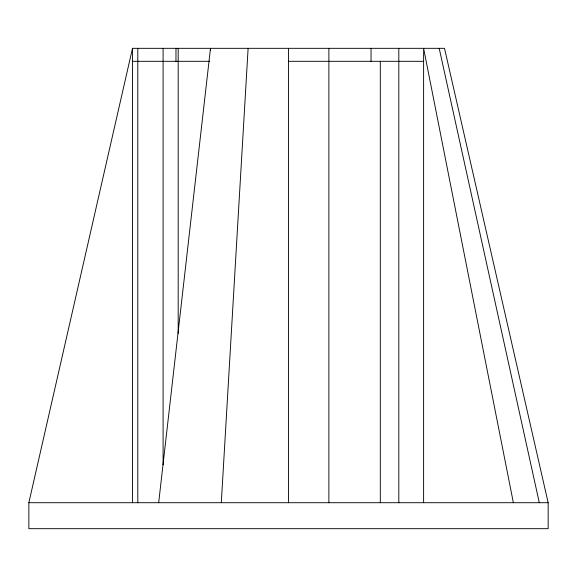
<?xml version="1.0" encoding="UTF-8"?>
<svg xmlns="http://www.w3.org/2000/svg" width="577" height="577" viewBox="0 0 577 577"><rect width="100%" height="100%" fill="white"/><g stroke="black" fill="none" stroke-linecap="round" stroke-linejoin="round"><path stroke-width="0.87" d="M221.301 502.711L248.117 48.324M158.675 502.711L210.49 48.324L210.49 50.055M28.85 502.711L132.486 48.324L444.514 48.324L548.15 502.711L548.15 528.676L28.85 528.676L28.85 502.711L548.15 502.711M132.486 61.306L209.595 61.306M288.5 61.306L423.612 61.306M439.198 48.324L539.3 502.711M513.364 502.711L423.612 48.324L423.612 502.711M398.815 48.324L398.815 502.711M380.301 61.306L380.301 502.711M371.04 48.324L371.04 61.306M328.883 48.324L328.883 502.711M288.5 48.324L288.5 502.711M178.185 48.324L178.185 333.355M175.971 48.324L175.971 61.306M163.096 48.324L163.096 464.874M137.802 48.324L137.802 502.711M132.486 48.324L132.486 502.711"/></g></svg>
